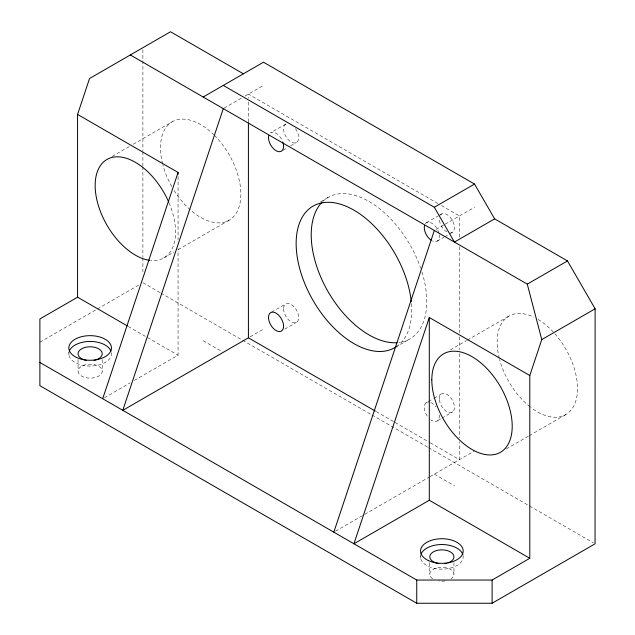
<?xml version="1.0" encoding="UTF-8"?>
<svg xmlns="http://www.w3.org/2000/svg" width="635" height="635" viewBox="0 0 635 635"><rect width="100%" height="100%" fill="white"/><g stroke="black" fill="none" stroke-linecap="round" stroke-linejoin="round"><path stroke-width="0.48" stroke-dasharray="3.17 2.38" d="M112.022 156.527L129.842 146.248M133.231 144.288L172.26 121.769A56.848 32.822 60 0 1 213.757 134.66M224.123 108.141L241.713 97.988M245.062 96.052L263.485 85.415M285.79 124.055L270.716 132.755A10.66 6.152 60 0 1 282.575 141.407M283.051 150.249L287.242 147.836M290.592 145.899L296.45 142.518M163.774 257.937L173.95 252.063M178.197 249.611L229.092 220.234M39.886 342.162L96.536 309.451M97.401 308.959L138.605 285.171M320.611 201.763L328.144 197.414M104.41 397.74L130.104 382.905M134.382 380.436L178.062 355.211L178.062 248.515M271.558 312.134L285.79 303.919M426.482 222.687L438.206 215.916M439.047 215.44L441.555 213.987M250.087 336.844L263.485 329.105M435.999 229.505L444.373 224.663M445.214 224.179L474.528 207.264M284.726 329.152L296.45 322.382M437.142 241.149L443.841 237.284M444.683 236.799L452.215 232.45M395.629 347.17L409.869 338.955M450.374 349.917L466.495 340.614M467.344 340.13L508.905 316.135M425.855 403.019L427.53 402.05M428.363 401.566L433.387 398.669M434.229 398.185L440.928 394.311M437.777 420.553L441.127 418.616M441.96 418.132L452.85 411.845M335.55 531.185L363.895 514.818M364.752 514.326L429.173 477.131M430.03 476.631L474.528 450.945M506.365 448.874L528.423 436.15M529.272 435.658L565.745 414.607M438.007 203.581L248.412 94.123L248.412 98.084M441.436 205.565L459.446 215.963L459.446 237.76M376.237 411.607L394.248 422.005M395.113 422.505L429.427 442.317M430.284 442.809L459.446 459.653L459.446 441.817M160.052 292.6L142.891 282.686L142.891 280.71M160.909 293.092L371.118 414.488M371.975 414.988L427.744 447.191M428.601 447.691L593.336 542.822M203.192 340.709L222.448 351.83M434.324 474.154L454.422 485.759M128.246 326.453L178.062 355.211M459.446 246.674L459.446 332.851M459.446 336.82L459.446 349.695M459.446 353.655L459.446 437.856M453.946 562.634L453.946 574.238M429.784 562.634L429.784 574.238M420.68 555.315L420.68 558.221M248.412 102.044L248.412 121.856M178.062 176.403L178.062 239.625M142.891 49.689L142.891 150.82M142.891 151.813L142.891 165.695M142.891 166.688L142.891 256.913M142.891 257.905L142.891 271.78M102.211 359.569L102.211 371.173A12.081 6.977 0 0 1 84.09 377.214A12.081 6.977 0 0 1 84.09 365.133A12.081 6.977 0 0 1 102.211 371.173M78.049 359.569L78.049 371.173M68.897 351.965L68.897 354.862M322.81 201.43A81.717 47.18 60 0 1 420.743 268.335M421.965 272.074A81.717 47.18 60 0 1 398.891 342.543M295.442 128.651A10.66 6.152 60 0 1 296.608 142.423A10.66 6.152 60 0 1 285.21 135.271A10.66 6.152 60 0 1 287.353 123.571M446.889 231.918A10.66 6.152 60 0 1 439.349 218.869M440.365 215.098A10.66 6.152 60 0 1 452.215 220.139A10.66 6.152 60 0 1 450.659 232.926M439.237 234.688A10.66 6.152 60 0 1 432.467 240.967M425.283 223.798A10.66 6.152 60 0 1 432.8 223.861A10.66 6.152 60 0 1 439.095 233.87M439.293 414.996A10.66 6.152 60 0 1 430.8 419.822M427.204 416.004A10.66 6.152 60 0 1 428.958 402.082M430.855 402.598A10.66 6.152 60 0 1 435.888 406.813M411.448 303.681A81.717 47.18 60 0 1 397.939 345.535M432.61 578.723A12.081 6.977 0 0 1 433.57 569.166A12.081 6.977 0 0 1 450.151 569.166A12.081 6.977 0 0 1 451.12 578.723M444.992 580.977A12.081 6.977 0 0 1 438.737 580.977M169.069 202.898A56.848 32.822 60 0 1 150.733 260.469M538.131 319.421A56.848 32.822 60 0 1 577.358 392.684A56.848 32.822 60 0 1 530.868 407.456M530.066 406.837A56.848 32.822 60 0 1 499.554 359.426M499.316 358.521A56.848 32.822 60 0 1 533.837 317.111M214.416 135.311A56.848 32.822 60 0 1 235.125 214.805A56.848 32.822 60 0 1 173.768 189.952M171.767 186.555A56.848 32.822 60 0 1 162.901 165.052M162.663 164.155A56.848 32.822 60 0 1 172.26 121.769M463.05 555.45A21.32 12.311 0 0 1 442.166 569.143A21.32 12.311 0 0 1 420.624 555.8M111.363 352.663A21.32 12.311 0 0 1 89.94 366.07A21.32 12.311 0 0 1 68.937 352.449M439.412 399.867A10.66 6.152 60 0 0 451.453 412.639A10.66 6.152 60 0 0 449.802 396.732A10.66 6.152 60 0 0 439.412 399.867M283.583 308.8A10.66 6.152 60 0 0 294.894 322.866A10.66 6.152 60 0 0 294.894 307.784A10.66 6.152 60 0 0 283.583 308.8"/><path stroke-width="0.95" d="M203.192 97.02L263.485 62.206L474.528 184.055L494.625 218.861L567.484 260.929L595.114 308.8L595.058 543.814L492.109 603.25L416.743 603.25L39.886 385.675L39.886 318.953L77.573 297.196L127.389 325.953M77.573 297.196L77.573 114.427L89.535 78.51L170.529 31.75L243.388 73.811M102.695 398.732L178.062 172.45L77.573 114.427M223.29 108.625L122.793 410.337L248.412 337.812L375.38 411.115M333.835 532.178L434.324 230.465M529.796 375.515L429.3 317.5L353.933 543.782L429.3 500.261L529.796 558.284L529.796 375.515L541.766 339.59L527.28 284.131L130.334 54.959M223.29 85.415L434.324 207.256L474.528 184.055M494.625 218.861L454.422 242.07L434.324 207.256M527.28 284.131L567.484 260.929M541.766 339.59L595.114 308.8M39.886 362.466L416.743 580.041L492.109 580.041L529.796 558.284M492.109 580.041L492.109 603.25M429.3 317.5L429.3 500.261M416.743 580.041L416.743 603.25M248.412 122.849L248.412 337.812M178.062 172.45L178.062 174.427M397.026 342.717A81.717 47.18 60 0 1 325.811 287.568A81.717 47.18 60 0 1 322.112 202.12M282.877 142.248A10.66 6.152 60 0 1 276.709 151.035A10.66 6.152 60 0 1 268.764 135.533M431.157 240.213A10.66 6.152 60 0 1 424.537 225.465M397.169 346.115A81.717 47.18 60 0 1 306.403 287.393A81.717 47.18 60 0 1 333.335 202.652A81.717 47.18 60 0 1 411.274 301.744M149.749 260.358A56.848 32.822 60 0 1 99.02 207.581A56.848 32.822 60 0 1 115.467 156.885A56.848 32.822 60 0 1 168.68 202.001M86.257 360.37A12.081 6.977 0 0 1 80.391 349.639A12.081 6.977 0 0 1 99.878 349.639A12.081 6.977 0 0 1 94.012 360.37M435.824 562.872A12.081 6.977 0 0 1 432.61 552.347A12.081 6.977 0 0 1 451.12 552.347A12.081 6.977 0 0 1 447.905 562.872M446.484 563.277A12.081 6.977 0 0 1 444.992 563.57M438.737 563.57A12.081 6.977 0 0 1 436.515 563.086M421.037 554.212A21.32 12.311 0 0 1 442.254 544.528A21.32 12.311 0 0 1 462.844 554.657M69.413 350.869A21.32 12.311 0 0 1 90.321 341.455A21.32 12.311 0 0 1 110.934 351.076M268.51 317.5A10.66 6.152 60 0 0 279.813 331.565A10.66 6.152 60 0 0 279.813 316.492A10.66 6.152 60 0 0 268.51 317.5M76.462 357.41A21.32 12.311 0 0 0 111.133 350.075A21.32 12.311 0 0 0 82.796 336.407A21.32 12.311 0 0 0 76.462 357.41M431.816 379.857A56.848 32.822 60 0 0 492.101 454.874A56.848 32.822 60 0 0 492.109 374.475A56.848 32.822 60 0 0 431.816 379.857M428.577 560.657A21.32 12.311 0 0 0 462.947 552.863A21.32 12.311 0 0 0 434.07 539.575A21.32 12.311 0 0 0 428.577 560.657"/></g></svg>
